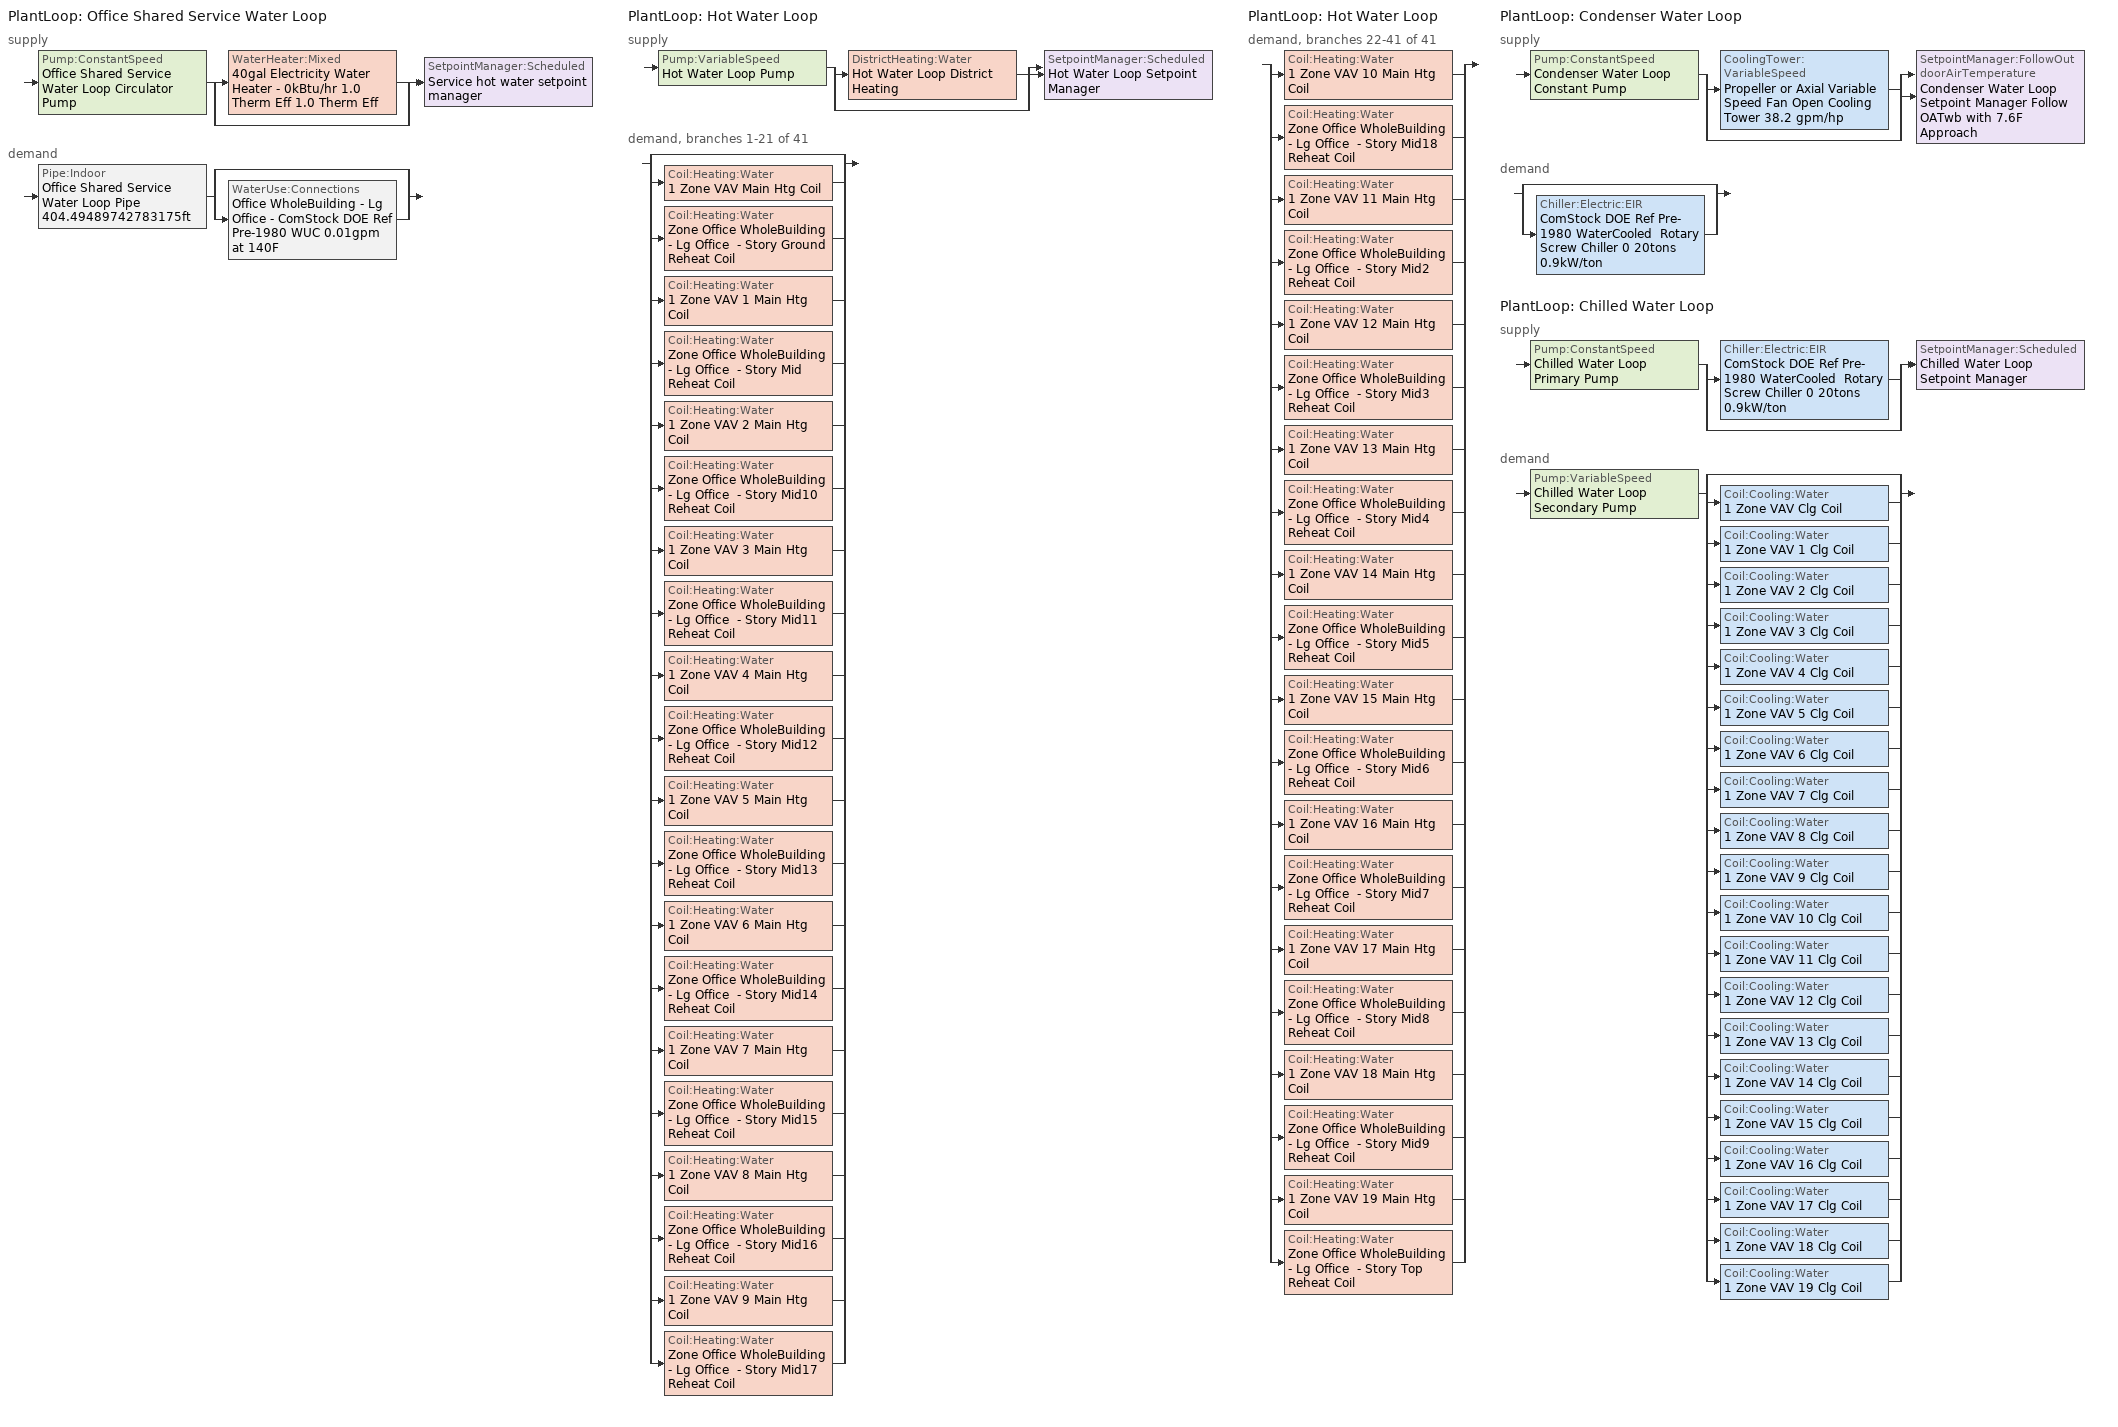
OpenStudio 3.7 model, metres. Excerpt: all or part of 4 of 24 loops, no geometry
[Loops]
PlantLoop 'Office Shared Service Water Loop'
 supply: Pump:ConstantSpeed 'Office Shared Service Water Loop Circulator Pump' > split
  | WaterHeater:Mixed '40gal Electricity Water Heater - 0kBtu/hr 1.0 Therm Eff 1.0 Therm Eff'
  | bypass
  join > SetpointManager:Scheduled 'Service hot water setpoint manager'
 demand: Pipe:Indoor 'Office Shared Service Water Loop Pipe 404.49489742783175ft' > split
  | bypass
  | WaterUse:Connections 'Office WholeBuilding - Lg Office - ComStock DOE Ref Pre-1980 WUC 0.01gpm at 140F'
PlantLoop 'Hot Water Loop'
 supply: Pump:VariableSpeed 'Hot Water Loop Pump' > split
  | DistrictHeating:Water 'Hot Water Loop District Heating'
  | bypass
  join > SetpointManager:Scheduled 'Hot Water Loop Setpoint Manager'
 demand, branches 1-21 of 41: split
  | bypass
  | Coil:Heating:Water '1 Zone VAV Main Htg Coil'
  | Coil:Heating:Water 'Zone Office WholeBuilding - Lg Office  - Story Ground Reheat Coil'
  | Coil:Heating:Water '1 Zone VAV 1 Main Htg Coil'
  | Coil:Heating:Water 'Zone Office WholeBuilding - Lg Office  - Story Mid Reheat Coil'
  | Coil:Heating:Water '1 Zone VAV 2 Main Htg Coil'
  | Coil:Heating:Water 'Zone Office WholeBuilding - Lg Office  - Story Mid10 Reheat Coil'
  | Coil:Heating:Water '1 Zone VAV 3 Main Htg Coil'
  | Coil:Heating:Water 'Zone Office WholeBuilding - Lg Office  - Story Mid11 Reheat Coil'
  | Coil:Heating:Water '1 Zone VAV 4 Main Htg Coil'
  | Coil:Heating:Water 'Zone Office WholeBuilding - Lg Office  - Story Mid12 Reheat Coil'
  | Coil:Heating:Water '1 Zone VAV 5 Main Htg Coil'
  | Coil:Heating:Water 'Zone Office WholeBuilding - Lg Office  - Story Mid13 Reheat Coil'
  | Coil:Heating:Water '1 Zone VAV 6 Main Htg Coil'
  | Coil:Heating:Water 'Zone Office WholeBuilding - Lg Office  - Story Mid14 Reheat Coil'
  | Coil:Heating:Water '1 Zone VAV 7 Main Htg Coil'
  | Coil:Heating:Water 'Zone Office WholeBuilding - Lg Office  - Story Mid15 Reheat Coil'
  | Coil:Heating:Water '1 Zone VAV 8 Main Htg Coil'
  | Coil:Heating:Water 'Zone Office WholeBuilding - Lg Office  - Story Mid16 Reheat Coil'
  | Coil:Heating:Water '1 Zone VAV 9 Main Htg Coil'
  | Coil:Heating:Water 'Zone Office WholeBuilding - Lg Office  - Story Mid17 Reheat Coil'
PlantLoop 'Hot Water Loop'
 demand, branches 22-41 of 41: split
  | Coil:Heating:Water '1 Zone VAV 10 Main Htg Coil'
  | Coil:Heating:Water 'Zone Office WholeBuilding - Lg Office  - Story Mid18 Reheat Coil'
  | Coil:Heating:Water '1 Zone VAV 11 Main Htg Coil'
  | Coil:Heating:Water 'Zone Office WholeBuilding - Lg Office  - Story Mid2 Reheat Coil'
  | Coil:Heating:Water '1 Zone VAV 12 Main Htg Coil'
  | Coil:Heating:Water 'Zone Office WholeBuilding - Lg Office  - Story Mid3 Reheat Coil'
  | Coil:Heating:Water '1 Zone VAV 13 Main Htg Coil'
  | Coil:Heating:Water 'Zone Office WholeBuilding - Lg Office  - Story Mid4 Reheat Coil'
  | Coil:Heating:Water '1 Zone VAV 14 Main Htg Coil'
  | Coil:Heating:Water 'Zone Office WholeBuilding - Lg Office  - Story Mid5 Reheat Coil'
  | Coil:Heating:Water '1 Zone VAV 15 Main Htg Coil'
  | Coil:Heating:Water 'Zone Office WholeBuilding - Lg Office  - Story Mid6 Reheat Coil'
  | Coil:Heating:Water '1 Zone VAV 16 Main Htg Coil'
  | Coil:Heating:Water 'Zone Office WholeBuilding - Lg Office  - Story Mid7 Reheat Coil'
  | Coil:Heating:Water '1 Zone VAV 17 Main Htg Coil'
  | Coil:Heating:Water 'Zone Office WholeBuilding - Lg Office  - Story Mid8 Reheat Coil'
  | Coil:Heating:Water '1 Zone VAV 18 Main Htg Coil'
  | Coil:Heating:Water 'Zone Office WholeBuilding - Lg Office  - Story Mid9 Reheat Coil'
  | Coil:Heating:Water '1 Zone VAV 19 Main Htg Coil'
  | Coil:Heating:Water 'Zone Office WholeBuilding - Lg Office  - Story Top Reheat Coil'
PlantLoop 'Condenser Water Loop'
 supply: Pump:ConstantSpeed 'Condenser Water Loop Constant Pump' > split
  | CoolingTower:VariableSpeed 'Propeller or Axial Variable Speed Fan Open Cooling Tower 38.2 gpm/hp'
  | bypass
  join > SetpointManager:FollowOutdoorAirTemperature 'Condenser Water Loop Setpoint Manager Follow OATwb with 7.6F Approach'
 demand: split
  | bypass
  | Chiller:Electric:EIR 'ComStock DOE Ref Pre-1980 WaterCooled  Rotary Screw Chiller 0 20tons 0.9kW/ton'
PlantLoop 'Chilled Water Loop'
 supply: Pump:ConstantSpeed 'Chilled Water Loop Primary Pump' > split
  | Chiller:Electric:EIR 'ComStock DOE Ref Pre-1980 WaterCooled  Rotary Screw Chiller 0 20tons 0.9kW/ton'
  | bypass
  join > SetpointManager:Scheduled 'Chilled Water Loop Setpoint Manager'
 demand: Pump:VariableSpeed 'Chilled Water Loop Secondary Pump' > split
  | bypass
  | Coil:Cooling:Water '1 Zone VAV Clg Coil'
  | Coil:Cooling:Water '1 Zone VAV 1 Clg Coil'
  | Coil:Cooling:Water '1 Zone VAV 2 Clg Coil'
  | Coil:Cooling:Water '1 Zone VAV 3 Clg Coil'
  | Coil:Cooling:Water '1 Zone VAV 4 Clg Coil'
  | Coil:Cooling:Water '1 Zone VAV 5 Clg Coil'
  | Coil:Cooling:Water '1 Zone VAV 6 Clg Coil'
  | Coil:Cooling:Water '1 Zone VAV 7 Clg Coil'
  | Coil:Cooling:Water '1 Zone VAV 8 Clg Coil'
  | Coil:Cooling:Water '1 Zone VAV 9 Clg Coil'
  | Coil:Cooling:Water '1 Zone VAV 10 Clg Coil'
  | Coil:Cooling:Water '1 Zone VAV 11 Clg Coil'
  | Coil:Cooling:Water '1 Zone VAV 12 Clg Coil'
  | Coil:Cooling:Water '1 Zone VAV 13 Clg Coil'
  | Coil:Cooling:Water '1 Zone VAV 14 Clg Coil'
  | Coil:Cooling:Water '1 Zone VAV 15 Clg Coil'
  | Coil:Cooling:Water '1 Zone VAV 16 Clg Coil'
  | Coil:Cooling:Water '1 Zone VAV 17 Clg Coil'
  | Coil:Cooling:Water '1 Zone VAV 18 Clg Coil'
  | Coil:Cooling:Water '1 Zone VAV 19 Clg Coil'
[Construction]
Copper pipe 0.75in type L with 0.5in fiberglass batt: Fiberglass batt 0.5in, Copper pipe 0.75in type L
[Material] Roughness=Smooth; Thermal Absorptance=0.9; Solar Absorptance=0.7; Visible Absorptance=0.7
Name | Thickness {m} | Conductivity {W/m-K} | Density {kg/m3} | Specific Heat {J/kg-K}
Copper pipe 0.75in type L | 0.001143 | 386 | 8906.27 | 385.1856
Fiberglass batt 0.5in | 0.0127 | 0.0663448 | 11.2129 | 837.36
[WaterUse:Connections]
Office WholeBuilding - Lg Office - ComStock DOE Ref Pre-1980 WUC 0.01gpm at 140F: Drain Water Heat Exchanger Type=None; Drain Water Heat Exchanger Destination=Plant; Water Use Equipment Name 1=Office WholeBuilding - Lg Office - ComStock DOE Ref Pre-1980 Service Water Use 0.01gpm at 140F
[WaterUse:Equipment:Definition]
Office WholeBuilding - Lg Office - ComStock DOE Ref Pre-1980 Service Water Use Def 0.01gpm: Peak Flow Rate {m3/s}=4.04288e-07; Target Temperature Schedule=Mixed Water At Faucet Temp - 140F; Sensible Fraction Schedule=Fraction Sensible - 0.2; Latent Fraction Schedule=Fraction Latent - 0.05
[WaterUse:Equipment]
Office WholeBuilding - Lg Office - ComStock DOE Ref Pre-1980 Service Water Use 0.01gpm at 140F: Water Use Equipment Definition=Office WholeBuilding - Lg Office - ComStock DOE Ref Pre-1980 Service Water Use Def 0.01gpm; Flow Rate Fraction Schedule=OfficeLarge BLDG_SWH_SCH
[PlantLoop] Glycol Concentration=0; Plant Loop Volume {m3}=Autocalculate; Load Distribution Scheme=Optimal
Name | Maximum Loop Temperature {C} | Minimum Loop Temperature {C} | Common Pipe Simulation
Office Shared Service Water Loop | 60 | 10
Hot Water Loop |  | 10
Condenser Water Loop | 80 | 5
Chilled Water Loop | 40 | 1 | CommonPipe
[Sizing:Plant]
Name | Loop Type | Design Loop Exit Temperature {C} | Loop Design Temperature Difference {deltaC} | Sizing Option | Zone Timesteps in Averaging Window | Coincident Sizing Factor Mode
Office Shared Service Water Loop | Heating | 60 | 5 | NonCoincident | 1 | None
Hot Water Loop | Heating | 82.2222 | 11.1111 | NonCoincident | 1 | None
Condenser Water Loop | Condenser | 29.4444 | 5.55556 | Coincident | 6 | GlobalCoolingSizingFactor
Chilled Water Loop | Cooling | 6.66667 | 5.61111 | NonCoincident | 1 | None
[SetpointManager:Scheduled] Control Variable=Temperature
Name | Schedule | Setpoint Node or NodeList
Service hot water setpoint manager | Service Water Loop Temp - 140F | Office Shared Service Water Loop Supply Outlet Node
Hot Water Loop Setpoint Manager | Hot Water Loop Temp - 180F | Hot Water Loop Supply Outlet Node
Chilled Water Loop Setpoint Manager | Chilled Water Loop Temp - 44F | Chilled Water Loop Supply Outlet Node
[Pump:ConstantSpeed] Rated Flow Rate {m3/s}=autosize; Rated Power Consumption {W}=autosize; Fraction of Motor Inefficiencies to Fluid Stream=0; Pump Control Type=Intermittent; Design Power Sizing Method=PowerPerFlowPerPressure; Design Electric Power per Unit Flow Rate {W/(m3/s)}=348701.1; Design Shaft Power per Unit Flow Rate per Unit Head {W-s/m3-Pa}=1.28205
Name | Rated Pump Head {Pa} | Motor Efficiency
Office Shared Service Water Loop Circulator Pump | 29890.7 | 0.825
Condenser Water Loop Constant Pump | 148557 | 0.84
Chilled Water Loop Primary Pump | 44836 | 0.825
[WaterHeater:Mixed]
40gal Electricity Water Heater - 0kBtu/hr 1.0 Therm Eff 1.0 Therm Eff: Tank Volume {m3}=0.151416; Setpoint Temperature Schedule=Service Water Loop Temp - 140F; Deadband Temperature Difference {deltaC}=2; Maximum Temperature Limit {C}=60; Heater Control Type=Cycle; Heater Maximum Capacity {W}=67.44; Heater Fuel Type=Electricity; Heater Thermal Efficiency=1; Off Cycle Parasitic Fuel Consumption Rate {W}=0; Off Cycle Parasitic Fuel Type=Electricity; Off Cycle Parasitic Heat Fraction to Tank=0; On Cycle Parasitic Fuel Consumption Rate {W}=0; On Cycle Parasitic Fuel Type=Electricity; On Cycle Parasitic Heat Fraction to Tank=0; Ambient Temperature Indicator=Schedule; Ambient Temperature Schedule=Water Heater Ambient Temp Schedule - 70.0f; Off Cycle Loss Coefficient to Ambient Temperature {W/K}=1.87331; On Cycle Loss Coefficient to Ambient Temperature {W/K}=1.87331; Use Side Effectiveness=1; Source Side Effectiveness=1; Use Side Design Flow Rate {m3/s}=autosize; Source Side Design Flow Rate {m3/s}=autosize; Indirect Water Heating Recovery Time {hr}=1.5; Source Side Flow Control Mode=IndirectHeatPrimarySetpoint
[WaterHeater:Sizing]
40gal Electricity Water Heater - 0kBtu/hr 1.0 Therm Eff 1.0 Therm Eff: Design Mode=PeakDraw; Time Storage Can Meet Peak Draw {hr}=0.538503; Time for Tank Recovery {hr}=0; Nominal Tank Volume for Autosizing Plant Connections {m3}=1
[Pipe:Indoor]
Office Shared Service Water Loop Pipe 404.49489742783175ft: Construction=Copper pipe 0.75in type L with 0.5in fiberglass batt; Environment Type=Schedule; Ambient Temperature Schedule=Temporary Pipe Indoor Ambient Temp 86.0F; Ambient Air Velocity Schedule=Office Shared Service Water Loop Piping Air Velocity - 0.67mph; Pipe Inside Diameter {m}=0.019939; Pipe Length {m}=123.29
[Pump:VariableSpeed] Motor Efficiency=0.825; Coefficient 1 of the Part Load Performance Curve=0; Pump Control Type=Intermittent; Skin Loss Radiative Fraction=0.5; Design Power Sizing Method=PowerPerFlowPerPressure; Design Electric Power per Unit Flow Rate {W/(m3/s)}=348701.1; Design Shaft Power per Unit Flow Rate per Unit Head {W-s/m3-Pa}=1.28205; Design Minimum Flow Rate Fraction=0
Name | Rated Pump Head {Pa} | Coefficient 2 of the Part Load Performance Curve | Coefficient 3 of the Part Load Performance Curve | Coefficient 4 of the Part Load Performance Curve | Fraction of Motor Inefficiencies to Fluid Stream
Hot Water Loop Pump | 179344 | 3.2485 | -4.7443 | 2.5294
Chilled Water Loop Secondary Pump | 134508 | 0.5726 | -0.301 | 0.7347 | 0
[DistrictHeating:Water]
Hot Water Loop District Heating: Nominal Capacity {W}=autosize; Capacity Fraction Schedule=Always On Continuous
[SetpointManager:FollowOutdoorAirTemperature]
Condenser Water Loop Setpoint Manager Follow OATwb with 7.6F Approach: Control Variable=Temperature; Reference Temperature Type=OutdoorAirWetBulb; Offset Temperature Difference {deltaC}=4.24444; Maximum Setpoint Temperature {C}=29.4444; Minimum Setpoint Temperature {C}=21.1111; Setpoint Node or NodeList=Condenser Water Loop Supply Outlet Node
[CoolingTower:VariableSpeed]
Propeller or Axial Variable Speed Fan Open Cooling Tower 38.2 gpm/hp: Model Type=CoolToolsCrossFlow; Design Inlet Air Wet-Bulb Temperature {C}=25.2; Design Approach Temperature {deltaC}=4.24444; Design Range Temperature {deltaC}=5.55556; Design Water Flow Rate {m3/s}=autosize; Design Air Flow Rate {m3/s}=autosize; Design Fan Power {W}=1389.87; Fan Power Ratio Function of Air Flow Rate Ratio Curve=VSD-TWR-FAN-FPLR; Minimum Air Flow Rate Ratio=0.2; Fraction of Tower Capacity in Free Convection Regime=0.125; Basin Heater Capacity {W/K}=0; Basin Heater Setpoint Temperature {C}=2; Evaporation Loss Mode=SaturatedExit; Evaporation Loss Factor {percent/K}=0.2; Drift Loss Percent {percent}=0.008; Blowdown Calculation Mode=ConcentrationRatio; Blowdown Concentration Ratio=3; Number of Cells=1; Sizing Factor=1
[Chiller:Electric:EIR]
ComStock DOE Ref Pre-1980 WaterCooled  Rotary Screw Chiller 0 20tons 0.9kW/ton: Reference Capacity {W}=Autosize; Reference COP {W/W}=4.12793; Reference Leaving Chilled Water Temperature {C}=6.66667; Reference Entering Condenser Fluid Temperature {C}=35; Reference Chilled Water Flow Rate {m3/s}=Autosize; Cooling Capacity Function of Temperature Curve=ChlrWtrPosDispPathAAllQRatio_fTchwsTcwsSI; Electric Input to Cooling Output Ratio Function of Temperature Curve=ChlrWtrPosDispPathAAllEIRRatio_fTchwsTcwsSI; Electric Input to Cooling Output Ratio Function of Part Load Ratio Curve=ChlrWtrPosDispPathAAllEIRRatio_fQRatio; Minimum Part Load Ratio=0.15; Maximum Part Load Ratio=1; Optimum Part Load Ratio=1; Minimum Unloading Ratio=0.25; Condenser Type=WaterCooled; Leaving Chilled Water Lower Temperature Limit {C}=2.22222; Chiller Flow Mode=ConstantFlow; Design Heat Recovery Water Flow Rate {m3/s}=Autosize; Sizing Factor=1; Basin Heater Capacity {W/K}=0; Basin Heater Setpoint Temperature {C}=10; Condenser Heat Recovery Relative Capacity Fraction=1
[Coil:Heating:Water] Availability Schedule=Always On Discrete; Rated Inlet Water Temperature {C}=82.2222; Rated Outlet Water Temperature {C}=71.1111
Name | Rated Inlet Air Temperature {C} | Rated Outlet Air Temperature {C}
1 Zone VAV Main Htg Coil; 1 Zone VAV 1 Main Htg Coil; 1 Zone VAV 2 Main Htg Coil; 1 Zone VAV 3 Main Htg Coil; 1 Zone VAV 4 Main Htg Coil; 1 Zone VAV 5 Main Htg Coil; 1 Zone VAV 6 Main Htg Coil; 1 Zone VAV 7 Main Htg Coil; 1 Zone VAV 8 Main Htg Coil; 1 Zone VAV 9 Main Htg Coil; 1 Zone VAV 10 Main Htg Coil; 1 Zone VAV 11 Main Htg Coil; 1 Zone VAV 12 Main Htg Coil; 1 Zone VAV 13 Main Htg Coil; 1 Zone VAV 14 Main Htg Coil; 1 Zone VAV 15 Main Htg Coil; 1 Zone VAV 16 Main Htg Coil; 1 Zone VAV 17 Main Htg Coil; 1 Zone VAV 18 Main Htg Coil; 1 Zone VAV 19 Main Htg Coil | 7.22222 | 12.7778
Zone Office WholeBuilding - Lg Office  - Story Ground Reheat Coil; Zone Office WholeBuilding - Lg Office  - Story Mid Reheat Coil; Zone Office WholeBuilding - Lg Office  - Story Mid10 Reheat Coil; Zone Office WholeBuilding - Lg Office  - Story Mid11 Reheat Coil; Zone Office WholeBuilding - Lg Office  - Story Mid12 Reheat Coil; Zone Office WholeBuilding - Lg Office  - Story Mid13 Reheat Coil; Zone Office WholeBuilding - Lg Office  - Story Mid14 Reheat Coil; Zone Office WholeBuilding - Lg Office  - Story Mid15 Reheat Coil; Zone Office WholeBuilding - Lg Office  - Story Mid16 Reheat Coil; Zone Office WholeBuilding - Lg Office  - Story Mid17 Reheat Coil; Zone Office WholeBuilding - Lg Office  - Story Mid18 Reheat Coil; Zone Office WholeBuilding - Lg Office  - Story Mid2 Reheat Coil; Zone Office WholeBuilding - Lg Office  - Story Mid3 Reheat Coil; Zone Office WholeBuilding - Lg Office  - Story Mid4 Reheat Coil; Zone Office WholeBuilding - Lg Office  - Story Mid5 Reheat Coil; Zone Office WholeBuilding - Lg Office  - Story Mid6 Reheat Coil; Zone Office WholeBuilding - Lg Office  - Story Mid7 Reheat Coil; Zone Office WholeBuilding - Lg Office  - Story Mid8 Reheat Coil; Zone Office WholeBuilding - Lg Office  - Story Mid9 Reheat Coil; Zone Office WholeBuilding - Lg Office  - Story Top Reheat Coil | 12.7778 | 40
[Controller:WaterCoil] Minimum Actuated Flow {m3/s}=0
Name | Water Coil | Action | Controller Convergence Tolerance {deltaC}
1 Zone VAV Main Htg Coil Controller | 1 Zone VAV Main Htg Coil | Normal | 0.0001
1 Zone VAV Clg Coil Controller | 1 Zone VAV Clg Coil | Reverse
Zone Office WholeBuilding - Lg Office  - Story Ground Reheat Coil Controller | Zone Office WholeBuilding - Lg Office  - Story Ground Reheat Coil | Normal | 0.0001
1 Zone VAV 1 Main Htg Coil Controller | 1 Zone VAV 1 Main Htg Coil | Normal | 0.0001
1 Zone VAV 1 Clg Coil Controller | 1 Zone VAV 1 Clg Coil | Reverse
Zone Office WholeBuilding - Lg Office  - Story Mid Reheat Coil Controller | Zone Office WholeBuilding - Lg Office  - Story Mid Reheat Coil | Normal | 0.0001
1 Zone VAV 2 Main Htg Coil Controller | 1 Zone VAV 2 Main Htg Coil | Normal | 0.0001
1 Zone VAV 2 Clg Coil Controller | 1 Zone VAV 2 Clg Coil | Reverse
Zone Office WholeBuilding - Lg Office  - Story Mid10 Reheat Coil Controller | Zone Office WholeBuilding - Lg Office  - Story Mid10 Reheat Coil | Normal | 0.0001
1 Zone VAV 3 Main Htg Coil Controller | 1 Zone VAV 3 Main Htg Coil | Normal | 0.0001
1 Zone VAV 3 Clg Coil Controller | 1 Zone VAV 3 Clg Coil | Reverse
Zone Office WholeBuilding - Lg Office  - Story Mid11 Reheat Coil Controller | Zone Office WholeBuilding - Lg Office  - Story Mid11 Reheat Coil | Normal | 0.0001
1 Zone VAV 4 Main Htg Coil Controller | 1 Zone VAV 4 Main Htg Coil | Normal | 0.0001
1 Zone VAV 4 Clg Coil Controller | 1 Zone VAV 4 Clg Coil | Reverse
Zone Office WholeBuilding - Lg Office  - Story Mid12 Reheat Coil Controller | Zone Office WholeBuilding - Lg Office  - Story Mid12 Reheat Coil | Normal | 0.0001
1 Zone VAV 5 Main Htg Coil Controller | 1 Zone VAV 5 Main Htg Coil | Normal | 0.0001
1 Zone VAV 5 Clg Coil Controller | 1 Zone VAV 5 Clg Coil | Reverse
Zone Office WholeBuilding - Lg Office  - Story Mid13 Reheat Coil Controller | Zone Office WholeBuilding - Lg Office  - Story Mid13 Reheat Coil | Normal | 0.0001
1 Zone VAV 6 Main Htg Coil Controller | 1 Zone VAV 6 Main Htg Coil | Normal | 0.0001
1 Zone VAV 6 Clg Coil Controller | 1 Zone VAV 6 Clg Coil | Reverse
Zone Office WholeBuilding - Lg Office  - Story Mid14 Reheat Coil Controller | Zone Office WholeBuilding - Lg Office  - Story Mid14 Reheat Coil | Normal | 0.0001
1 Zone VAV 7 Main Htg Coil Controller | 1 Zone VAV 7 Main Htg Coil | Normal | 0.0001
1 Zone VAV 7 Clg Coil Controller | 1 Zone VAV 7 Clg Coil | Reverse
Zone Office WholeBuilding - Lg Office  - Story Mid15 Reheat Coil Controller | Zone Office WholeBuilding - Lg Office  - Story Mid15 Reheat Coil | Normal | 0.0001
1 Zone VAV 8 Main Htg Coil Controller | 1 Zone VAV 8 Main Htg Coil | Normal | 0.0001
1 Zone VAV 8 Clg Coil Controller | 1 Zone VAV 8 Clg Coil | Reverse
Zone Office WholeBuilding - Lg Office  - Story Mid16 Reheat Coil Controller | Zone Office WholeBuilding - Lg Office  - Story Mid16 Reheat Coil | Normal | 0.0001
1 Zone VAV 9 Main Htg Coil Controller | 1 Zone VAV 9 Main Htg Coil | Normal | 0.0001
1 Zone VAV 9 Clg Coil Controller | 1 Zone VAV 9 Clg Coil | Reverse
Zone Office WholeBuilding - Lg Office  - Story Mid17 Reheat Coil Controller | Zone Office WholeBuilding - Lg Office  - Story Mid17 Reheat Coil | Normal | 0.0001
1 Zone VAV 10 Main Htg Coil Controller | 1 Zone VAV 10 Main Htg Coil | Normal | 0.0001
1 Zone VAV 10 Clg Coil Controller | 1 Zone VAV 10 Clg Coil | Reverse
Zone Office WholeBuilding - Lg Office  - Story Mid18 Reheat Coil Controller | Zone Office WholeBuilding - Lg Office  - Story Mid18 Reheat Coil | Normal | 0.0001
1 Zone VAV 11 Main Htg Coil Controller | 1 Zone VAV 11 Main Htg Coil | Normal | 0.0001
1 Zone VAV 11 Clg Coil Controller | 1 Zone VAV 11 Clg Coil | Reverse
Zone Office WholeBuilding - Lg Office  - Story Mid2 Reheat Coil Controller | Zone Office WholeBuilding - Lg Office  - Story Mid2 Reheat Coil | Normal | 0.0001
1 Zone VAV 12 Main Htg Coil Controller | 1 Zone VAV 12 Main Htg Coil | Normal | 0.0001
1 Zone VAV 12 Clg Coil Controller | 1 Zone VAV 12 Clg Coil | Reverse
Zone Office WholeBuilding - Lg Office  - Story Mid3 Reheat Coil Controller | Zone Office WholeBuilding - Lg Office  - Story Mid3 Reheat Coil | Normal | 0.0001
1 Zone VAV 13 Main Htg Coil Controller | 1 Zone VAV 13 Main Htg Coil | Normal | 0.0001
1 Zone VAV 13 Clg Coil Controller | 1 Zone VAV 13 Clg Coil | Reverse
Zone Office WholeBuilding - Lg Office  - Story Mid4 Reheat Coil Controller | Zone Office WholeBuilding - Lg Office  - Story Mid4 Reheat Coil | Normal | 0.0001
1 Zone VAV 14 Main Htg Coil Controller | 1 Zone VAV 14 Main Htg Coil | Normal | 0.0001
1 Zone VAV 14 Clg Coil Controller | 1 Zone VAV 14 Clg Coil | Reverse
Zone Office WholeBuilding - Lg Office  - Story Mid5 Reheat Coil Controller | Zone Office WholeBuilding - Lg Office  - Story Mid5 Reheat Coil | Normal | 0.0001
1 Zone VAV 15 Main Htg Coil Controller | 1 Zone VAV 15 Main Htg Coil | Normal | 0.0001
1 Zone VAV 15 Clg Coil Controller | 1 Zone VAV 15 Clg Coil | Reverse
Zone Office WholeBuilding - Lg Office  - Story Mid6 Reheat Coil Controller | Zone Office WholeBuilding - Lg Office  - Story Mid6 Reheat Coil | Normal | 0.0001
1 Zone VAV 16 Main Htg Coil Controller | 1 Zone VAV 16 Main Htg Coil | Normal | 0.0001
1 Zone VAV 16 Clg Coil Controller | 1 Zone VAV 16 Clg Coil | Reverse
Zone Office WholeBuilding - Lg Office  - Story Mid7 Reheat Coil Controller | Zone Office WholeBuilding - Lg Office  - Story Mid7 Reheat Coil | Normal | 0.0001
1 Zone VAV 17 Main Htg Coil Controller | 1 Zone VAV 17 Main Htg Coil | Normal | 0.0001
1 Zone VAV 17 Clg Coil Controller | 1 Zone VAV 17 Clg Coil | Reverse
Zone Office WholeBuilding - Lg Office  - Story Mid8 Reheat Coil Controller | Zone Office WholeBuilding - Lg Office  - Story Mid8 Reheat Coil | Normal | 0.0001
1 Zone VAV 18 Main Htg Coil Controller | 1 Zone VAV 18 Main Htg Coil | Normal | 0.0001
1 Zone VAV 18 Clg Coil Controller | 1 Zone VAV 18 Clg Coil | Reverse
Zone Office WholeBuilding - Lg Office  - Story Mid9 Reheat Coil Controller | Zone Office WholeBuilding - Lg Office  - Story Mid9 Reheat Coil | Normal | 0.0001
1 Zone VAV 19 Main Htg Coil Controller | 1 Zone VAV 19 Main Htg Coil | Normal | 0.0001
1 Zone VAV 19 Clg Coil Controller | 1 Zone VAV 19 Clg Coil | Reverse
Zone Office WholeBuilding - Lg Office  - Story Top Reheat Coil Controller | Zone Office WholeBuilding - Lg Office  - Story Top Reheat Coil | Normal | 0.0001
[Coil:Cooling:Water] Availability Schedule=Always On Discrete; Design Inlet Water Temperature {C}=Autosize; Heat Exchanger Configuration=CrossFlow
1 Zone VAV Clg Coil; 1 Zone VAV 1 Clg Coil; 1 Zone VAV 2 Clg Coil; 1 Zone VAV 3 Clg Coil; 1 Zone VAV 4 Clg Coil; 1 Zone VAV 5 Clg Coil; 1 Zone VAV 6 Clg Coil; 1 Zone VAV 7 Clg Coil; 1 Zone VAV 8 Clg Coil; 1 Zone VAV 9 Clg Coil; 1 Zone VAV 10 Clg Coil; 1 Zone VAV 11 Clg Coil; 1 Zone VAV 12 Clg Coil; 1 Zone VAV 13 Clg Coil; 1 Zone VAV 14 Clg Coil; 1 Zone VAV 15 Clg Coil; 1 Zone VAV 16 Clg Coil; 1 Zone VAV 17 Clg Coil; 1 Zone VAV 18 Clg Coil; 1 Zone VAV 19 Clg Coil
[Schedule:Ruleset]
OfficeLarge BLDG_SWH_SCH: Default Day Schedule=OfficeLarge BLDG_SWH_SCH Default; Summer Design Day Schedule=OfficeLarge BLDG_SWH_SCH Summer Design Day; Winter Design Day Schedule=OfficeLarge BLDG_SWH_SCH Winter Design Day
Fraction Sensible - 0.2: Default Day Schedule=Fraction Sensible - 0.2 Default
Fraction Latent - 0.05: Default Day Schedule=Fraction Latent - 0.05 Default
Mixed Water At Faucet Temp - 140F: Default Day Schedule=Mixed Water At Faucet Temp - 140F Default
Service Water Loop Temp - 140F: Default Day Schedule=Service Water Loop Temp - 140F Default
Water Heater Ambient Temp Schedule - 70.0f: Default Day Schedule=Water Heater Ambient Temp Schedule - 70.0f Default
Office Shared Service Water Loop Piping Air Velocity - 0.67mph: Default Day Schedule=Office Shared Service Water Loop Piping Air Velocity - 0.67mph Default
Hot Water Loop Temp - 180F: Default Day Schedule=Hot Water Loop Temp - 180F Default
Chilled Water Loop Temp - 44F: Default Day Schedule=Chilled Water Loop Temp - 44F Default
[Schedule:Day]
OfficeLarge BLDG_SWH_SCH Default: Yes, 5, 0, 0.04, 5, 15, 0.0475, 5, 30, 0.055, 5, 45, 0.0625, 6, 0, 0.07, 6, 15, 0.0625, 6, 30, 0.055, 6, 45, 0.0475, 7, 0, 0.04, 18, 30, 0.04, 18, 45, 0.0425, 19, 0, 0.045, 19, 15, 0.0475, 19, 30, 0.05, 19, 45, 0.0525, 20, 0, 0.055, 20, 15, 0.0575, 20, 30, 0.06, 21, 0, 0.06, 21, 15, 0.0675, 21, 30, 0.075, 21, 45, 0.0825, 22, 0, 0.09, 22, 15, 0.0825, 22, 30, 0.075, 22, 45, 0.0675, 23, 0, 0.06, 23, 15, 0.055, 23, 30, 0.05, 23, 45, 0.045, 24, 0, 0.04
OfficeLarge BLDG_SWH_SCH Summer Design Day: 6, 0, 0, 7, 0, 0.07, 8, 0, 0.19, 9, 0, 0.35, 10, 0, 0.38, 11, 0, 0.39, 12, 0, 0.47, 13, 0, 0.57, 14, 0, 0.54, 15, 0, 0.34, 16, 0, 0.33, 17, 0, 0.44, 18, 0, 0.26, 19, 0, 0.21, 20, 0, 0.15, 21, 0, 0.17, 22, 0, 0.08, 24, 0, 0.05
OfficeLarge BLDG_SWH_SCH SmrDsn|Wkdy Day: Yes, 0, 15, 0.01875, 0, 30, 0.0125, 0, 45, 0.00625, 1, 0, 0, 1, 15, 0, 1, 30, 0.0175, 1, 45, 0.035, 2, 0, 0.0525, 2, 15, 0.07, 2, 30, 0.1, 2, 45, 0.13, 3, 0, 0.16, 3, 15, 0.19, 3, 30, 0.23, 3, 45, 0.27, 4, 0, 0.31, 4, 15, 0.35, 4, 30, 0.3575, 4, 45, 0.365, 5, 0, 0.3725, 5, 15, 0.38, 5, 30, 0.3825, 5, 45, 0.385, 6, 0, 0.3875, 6, 15, 0.39, 6, 30, 0.3964, 6, 45, 0.4028, 7, 0, 0.4092, 7, 15, 0.4156, 7, 30, 0.422, 7, 45, 0.4284, 8, 0, 0.4348, 8, 15, 0.4412, 8, 30, 0.4476, 8, 45, 0.454, 9, 0, 0.4604, 9, 15, 0.4668, 9, 22, 0.47, 9, 37, 0.495, 9, 52, 0.52, 10, 7, 0.545, 10, 22, 0.57, 10, 37, 0.5625, 10, 52, 0.555, 11, 7, 0.5475, 11, 22, 0.54, 11, 37, 0.49, 11, 52, 0.44, 12, 7, 0.39, 12, 22, 0.34, 12, 37, 0.3375, 12, 52, 0.335, 13, 7, 0.3325, 13, 22, 0.33, 13, 37, 0.3575, 13, 52, 0.385, 14, 7, 0.4125, 14, 22, 0.44, 14, 37, 0.4256, 14, 52, 0.4112, 15, 7, 0.3968, 15, 22, 0.3824, 15, 37, 0.368, 15, 52, 0.3536, 16, 7, 0.3392, 16, 22, 0.3248, 16, 37, 0.3104, 16, 52, 0.296, 17, 7, 0.2816, 17, 22, 0.2672, 17, 30, 0.26, 17, 45, 0.2475, 18, 0, 0.235, 18, 15, 0.2225, 18, 30, 0.21, 18, 45, 0.195, 19, 0, 0.18, 19, 15, 0.165, 19, 30, 0.15, 19, 45, 0.155, 20, 0, 0.16, 20, 15, 0.165, 20, 30, 0.17, 20, 45, 0.1475, 21, 0, 0.125, 21, 15, 0.1025, 21, 30, 0.08, 21, 45, 0.0725, 22, 0, 0.065, 22, 15, 0.0575, 22, 30, 0.05, 23, 0, 0.05, 23, 15, 0.04375, 23, 30, 0.0375, 23, 45, 0.03125, 24, 0, 0.025
OfficeLarge BLDG_SWH_SCH Winter Design Day: 6, 0, 0, 7, 0, 0.07, 8, 0, 0.11, 9, 0, 0.15, 10, 0, 0.21, 11, 0, 0.19, 12, 0, 0.23, 13, 0, 0.2, 14, 0, 0.19, 15, 0, 0.15, 16, 0, 0.13, 17, 0, 0.14, 21, 0, 0.07, 22, 0, 0.09, 24, 0, 0.05
OfficeLarge BLDG_SWH_SCH WntrDsn|Sat Day: Yes, 0, 15, 0.0495098, 0, 30, 0.0490196, 0, 45, 0.0485294, 1, 0, 0.0480392, 1, 15, 0.047549, 1, 30, 0, 1, 45, 0.0465686, 2, 0, 0.0460784, 2, 15, 0.0455882, 2, 30, 0.045098, 2, 45, 0.0446078, 3, 0, 0.0441176, 3, 15, 0.0436275, 3, 30, 0.0431373, 3, 45, 0.0426471, 4, 0, 0.0421569, 4, 15, 0.0416667, 4, 30, 0.0411765, 4, 45, 0.0406863, 5, 0, 0.0401961, 5, 15, 0.0397059, 5, 30, 0.0392157, 5, 45, 0.0387255, 6, 0, 0, 6, 15, 0.0175, 6, 30, 0.035, 6, 45, 0.0525, 7, 0, 0.07, 7, 15, 0.08, 7, 30, 0.09, 7, 45, 0.1, 8, 0, 0.11, 8, 15, 0.12, 8, 30, 0.13, 8, 45, 0.14, 9, 0, 0.15, 9, 15, 0.165, 9, 30, 0.18, 9, 45, 0.195, 10, 0, 0.21, 10, 15, 0.206923, 10, 30, 0.203846, 10, 45, 0.200769, 11, 0, 0.197692, 11, 15, 0.194615, 11, 30, 0.191538, 11, 37, 0.19, 11, 45, 0.0269608, 11, 52, 0.2, 12, 0, 0.0264706, 12, 7, 0.21, 12, 15, 0.0259804, 12, 22, 0.22, 12, 30, 0.0254902, 12, 37, 0.23, 12, 45, 0.025, 12, 52, 0.2225, 13, 0, 0.0245098, 13, 7, 0.215, 13, 15, 0.0240196, 13, 22, 0.2075, 13, 30, 0.0235294, 13, 37, 0.2, 13, 45, 0.0230392, 13, 52, 0.198462, 14, 0, 0.022549, 14, 7, 0.196923, 14, 15, 0.0220588, 14, 22, 0.195385, 14, 30, 0.0215686, 14, 37, 0.193846, 14, 45, 0.0210784, 14, 52, 0.192308, 15, 0, 0.0205882, 15, 7, 0.190769, 15, 15, 0.19, 15, 30, 0.18, 15, 45, 0.17, 16, 0, 0.16, 16, 15, 0.15, 16, 30, 0.145, 16, 45, 0.14, 17, 0, 0.135, 17, 15, 0.13, 17, 30, 0.1325, 17, 45, 0.135, 18, 0, 0.1375, 18, 15, 0.14, 18, 30, 0.1225, 18, 45, 0.105, 19, 0, 0.0875, 19, 15, 0.07, 19, 30, 0.0117647, 19, 45, 0.0112745, 20, 0, 0.0107843, 20, 15, 0.0102941, 20, 30, 0.00980392, 20, 45, 0.00931373, 21, 0, 0.00882353, 21, 15, 0.00833333, 21, 30, 0.00784314, 21, 45, 0.00735294, 22, 0, 0.00686275, 22, 15, 0.07, 22, 30, 0.075, 22, 45, 0.08, 23, 0, 0.085, 23, 15, 0.09, 23, 30, 0.00392157, 23, 45, 0.00343137, 24, 0, 0.00294118
Fraction Sensible - 0.2 Default: 24, 0, 0.2
Fraction Latent - 0.05 Default: 24, 0, 0.05
Mixed Water At Faucet Temp - 140F Default; Service Water Loop Temp - 140F Default: 24, 0, 60
Water Heater Ambient Temp Schedule - 70.0f Default: 24, 0, 21.1111
Office Shared Service Water Loop Piping Air Velocity - 0.67mph Default: 24, 0, 0.3
Hot Water Loop Temp - 180F Default: 24, 0, 82.2222
Chilled Water Loop Temp - 44F Default: 24, 0, 6.66667
[Schedule:Rule] Schedule Ruleset=OfficeLarge BLDG_SWH_SCH; Date Specification Type=DateRange; Start Month=1; Start Day=1; End Month=12; End Day=31
Name | Rule Order | Day Schedule | Apply Monday | Apply Tuesday | Apply Wednesday | Apply Thursday | Apply Friday | Apply Saturday
Schedule Rule 12 | 1 | OfficeLarge BLDG_SWH_SCH SmrDsn|Wkdy Day | Yes | Yes | Yes | Yes | Yes
Schedule Rule 13 | 0 | OfficeLarge BLDG_SWH_SCH WntrDsn|Sat Day |  |  |  |  |  | Yes
[Schedule:Constant]
Name | Value
Always On Discrete; Always On Continuous | 1
Temporary Pipe Indoor Ambient Temp 86.0F | 30
[Curve:Cubic]
VSD-TWR-FAN-FPLR: Coefficient1 Constant=0.331629; Coefficient2 x=-0.885676; Coefficient3 x**2=0.605565; Coefficient4 x**3=0.948482; Minimum Value of x=0; Maximum Value of x=1
[Curve:Biquadratic] Minimum Value of x=4.44; Maximum Value of x=12.22; Minimum Value of y=15.56; Maximum Value of y=29.44
Name | Coefficient1 Constant | Coefficient2 x | Coefficient3 x**2 | Coefficient4 y | Coefficient5 y**2 | Coefficient6 x*y | Minimum Curve Output | Maximum Curve Output
ChlrWtrPosDispPathAAllQRatio_fTchwsTcwsSI | 0.96744 | 0.037082 | 0.000434 | -0.005837 | -4.9e-05 | -0.000274 | 0.89 | 1.33
ChlrWtrPosDispPathAAllEIRRatio_fTchwsTcwsSI | 0.665307 | -0.009339 | 0.000483 | 0.009492 | 0.000544 | -0.000864 | 0.74 | 1.27
[Curve:Quadratic]
ChlrWtrPosDispPathAAllEIRRatio_fQRatio: Coefficient1 Constant=0.310965; Coefficient2 x=0.322519; Coefficient3 x**2=0.372745; Minimum Value of x=0.1; Maximum Value of x=1; Minimum Curve Output=0.35
